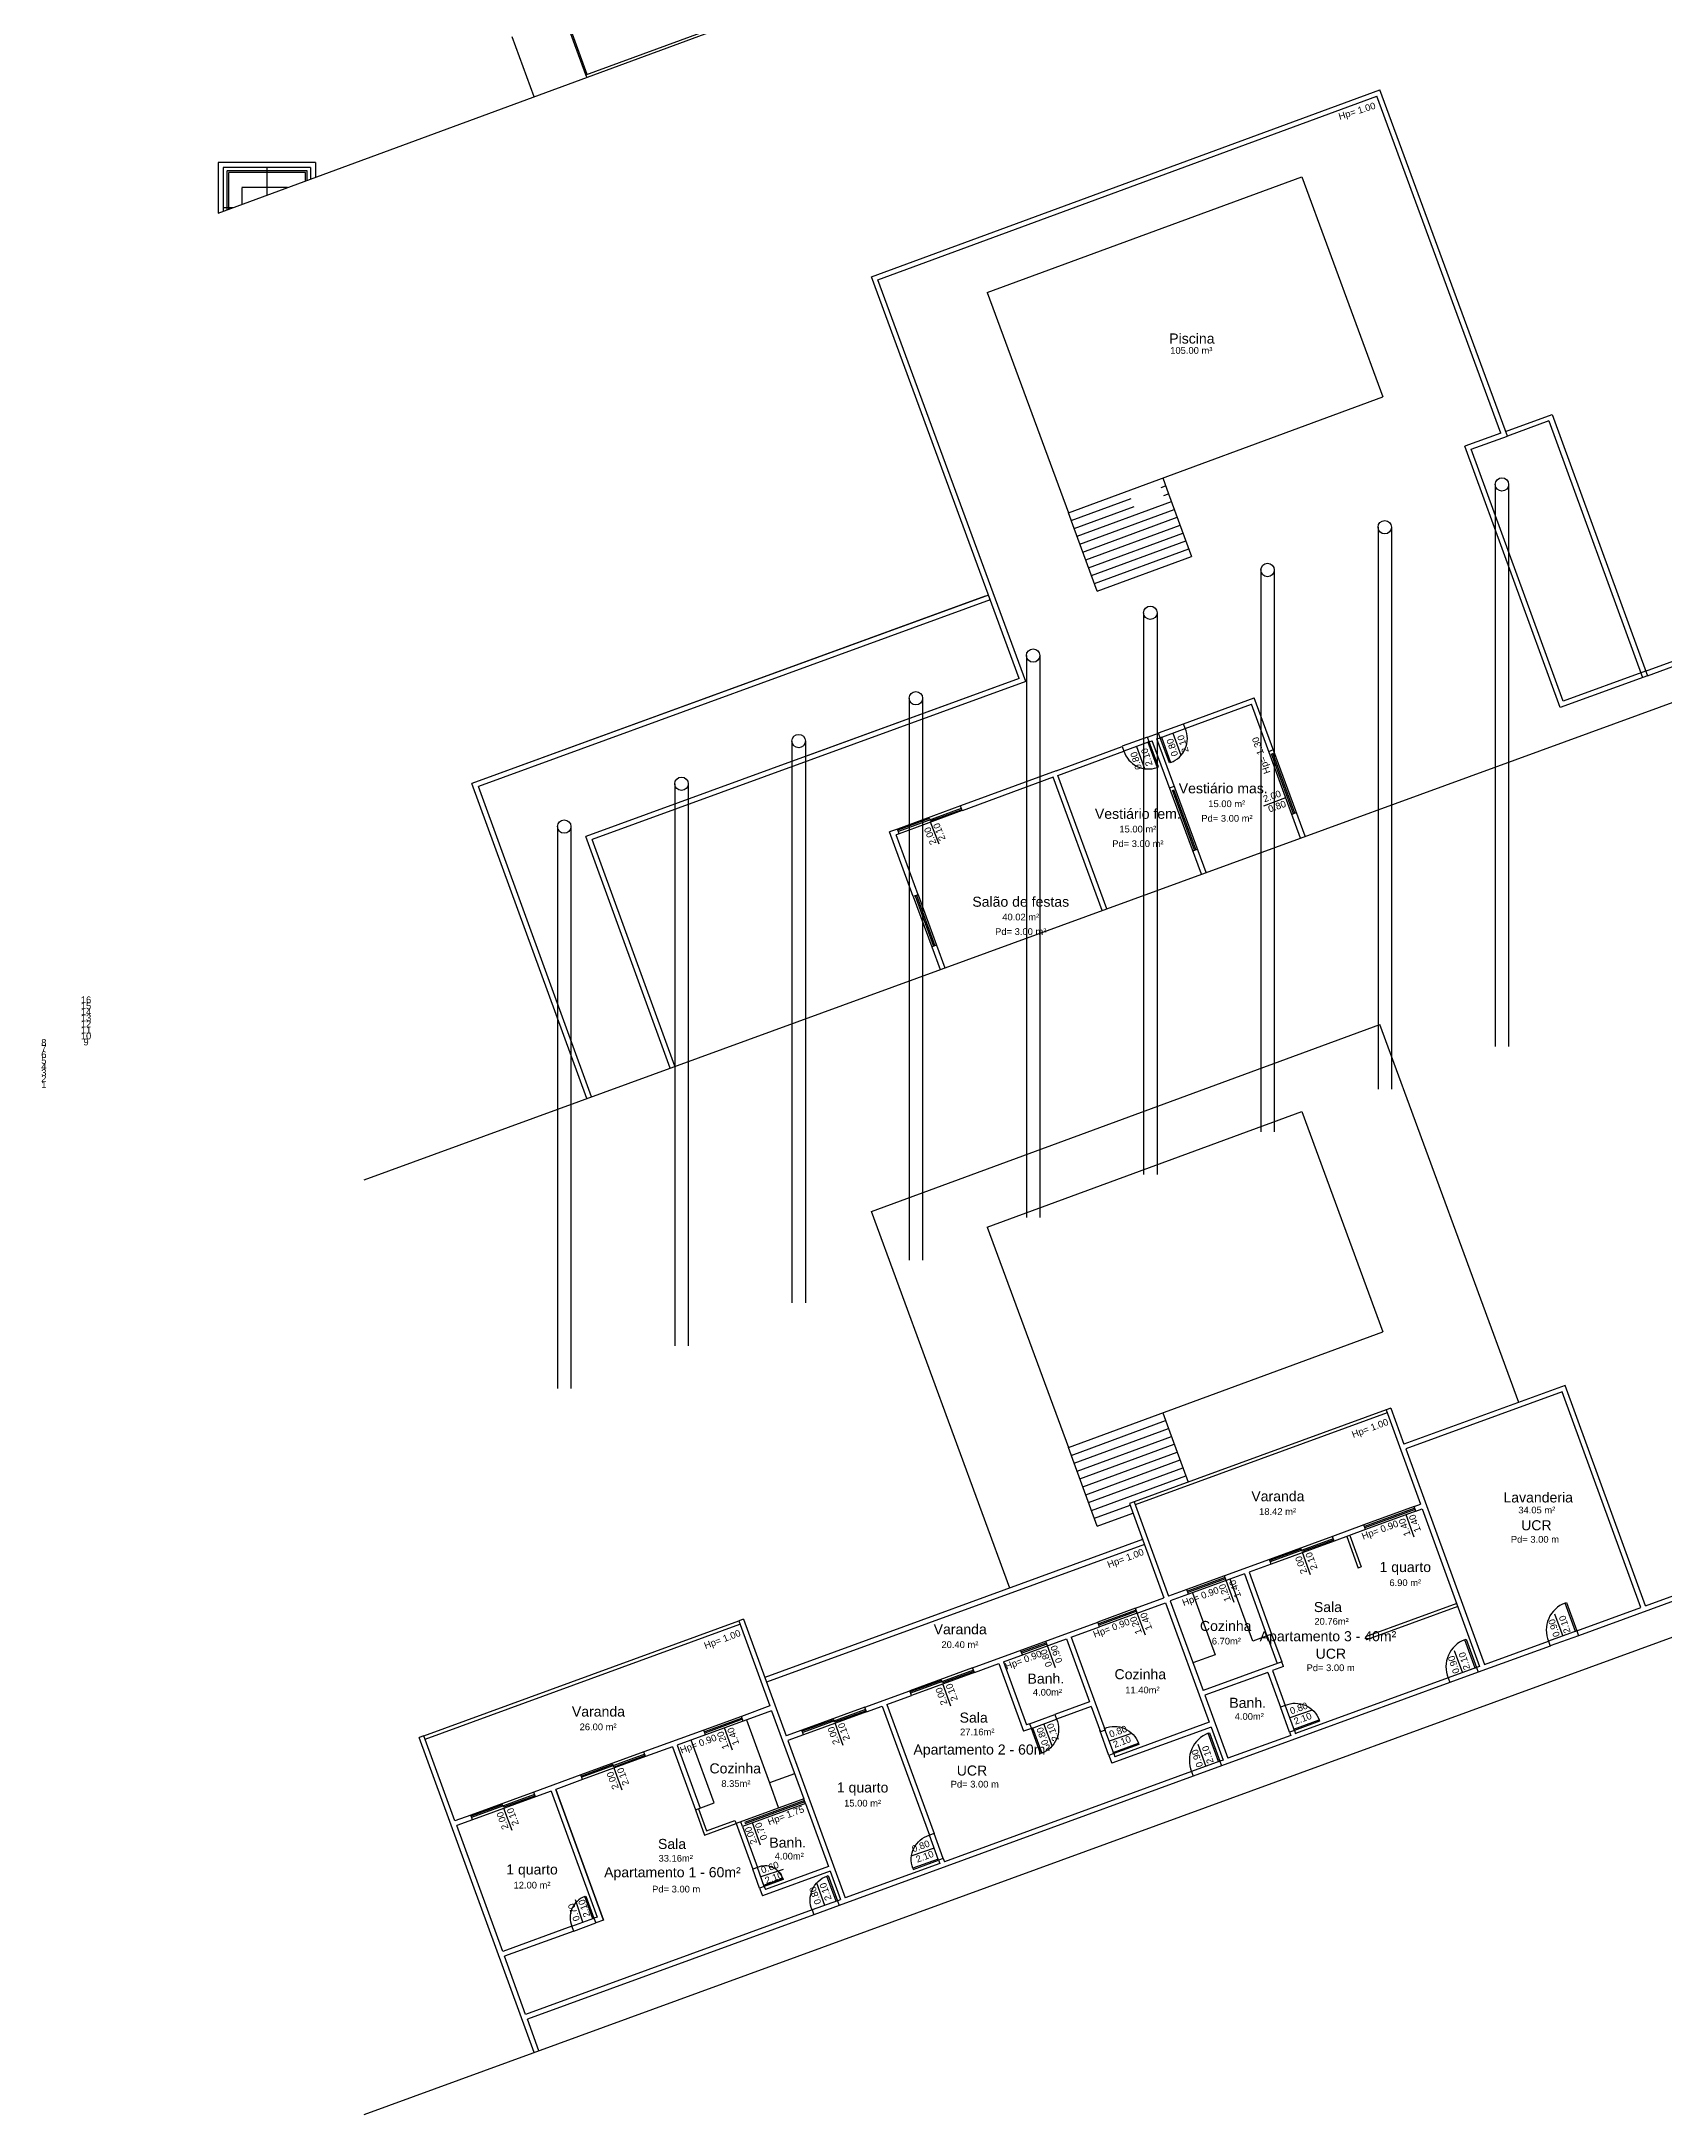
# Model space of a CAD drawing. Header units: millimetres. Extents: x -210 to 1173, y -437 to 320.
# Drawn here: x 688.1 to 736.5, y -204.9 to -143.1 of the extents above; entities that cross this region are included whole.
import ezdxf
from ezdxf.enums import TextEntityAlignment as Align

# ---------------------------------------------------------------- set-up
doc = ezdxf.new("R2010")
doc.units = ezdxf.units.MM
doc.header["$LTSCALE"] = 0.3
doc.linetypes.add('DASHED2', pattern=[9.525, 6.35, -3.175])
for name, color, linetype in [('CORTE', 6, 'Continuous'), ('COTAS', 1, 'Continuous'), ('ESQUADRIAS', 3, 'Continuous'), ('PISO', 1, 'Continuous'), ('PROJEÇÃO', 1, 'DASHED2'), ('TEXTOS', 2, 'Continuous'), ('VISTA', 2, 'Continuous')]:
    doc.layers.add(name, color=color, linetype=linetype)
doc.styles.add('2MM 1_100', font='ARIAL.TTF', dxfattribs={"height": 0.2})
doc.styles.add('3MM 1_100', font='ARIAL.TTF', dxfattribs={"height": 0.3})

msp = doc.modelspace()

# ---------------------------------------------------------------- linework, layer by layer
for p, q in [((693.379, -148.183), (745.083, -129.132)), ((697.729, -177.025), (745.245, -159.686)), ((697.729, -204.917), (745.245, -187.578))]:
    msp.add_line(p, q)
at = {"layer": 'CORTE'}
for p, q in [((704.347, -144.061), (710.588, -141.765)), ((704.374, -144.132), (704.348, -144.061)), ((696.279, -146.673), (693.379, -146.673)), ((693.379, -146.673), (693.379, -148.183)), ((696.129, -146.823), (693.529, -146.823)), ((693.529, -146.828), (693.529, -148.127)), ((696.129, -146.828), (696.129, -147.169)), ((696.279, -146.673), (696.279, -147.114)), ((696.279, -146.828), (696.279, -146.828)), ((716.323, -150.554), (725.708, -147.101)), ((725.708, -147.101), (728.125, -153.67)), ((716.323, -150.554), (718.741, -157.123)), ((718.741, -157.123), (728.125, -153.67)), ((731.149, -156.29), (731.149, -156.296)), ((735.966, -161.847), (737.243, -161.381)), ((736.017, -161.988), (737.419, -161.476)), ((722.179, -163.421), (724.29, -162.645)), ((725.811, -166.778), (724.29, -162.645)), ((722.23, -163.562), (724.201, -162.837)), ((725.67, -166.83), (724.201, -162.837)), ((721.099, -163.819), (721.428, -163.698)), ((721.151, -163.959), (721.099, -163.819)), ((721.386, -163.873), (721.48, -163.838)), ((722.852, -167.858), (721.386, -163.873)), ((721.48, -163.838), (721.428, -163.698)), ((722.23, -163.562), (722.179, -163.421)), ((718.378, -164.82), (720.348, -164.095)), ((718.429, -164.96), (720.4, -164.235)), ((720.348, -164.095), (720.4, -164.235)), ((721.151, -163.959), (721.245, -163.925)), ((722.711, -167.909), (721.245, -163.925)), ((718.378, -164.82), (715.52, -165.871)), ((718.289, -165.012), (715.573, -166.017)), ((719.751, -168.989), (718.289, -165.012)), ((719.892, -168.938), (718.429, -164.96)), ((715.571, -166.012), (715.52, -165.871)), ((713.643, -166.561), (713.403, -166.649)), ((714.116, -168.571), (713.403, -166.649)), ((713.694, -166.702), (713.6, -166.737)), ((714.257, -168.52), (713.6, -166.737)), ((713.694, -166.702), (713.643, -166.561)), ((714.257, -168.52), (714.116, -168.571)), ((714.803, -170.024), (714.665, -170.075)), ((714.665, -170.075), (714.914, -170.755)), ((714.803, -170.024), (715.053, -170.704)), ((733.566, -183.163), (728.755, -184.918)), ((733.477, -183.355), (728.806, -185.059)), ((735.825, -189.79), (733.477, -183.355)), ((735.966, -189.739), (733.566, -183.163)), ((728.361, -183.838), (728.22, -183.89)), ((728.22, -183.89), (729.248, -186.708)), ((728.361, -183.838), (728.755, -184.918)), ((728.806, -185.059), (731.154, -191.494)), ((720.704, -186.632), (720.563, -186.683)), ((720.563, -186.683), (721.592, -189.502)), ((720.704, -186.632), (721.733, -189.45)), ((729.06, -186.776), (729.248, -186.708)), ((729.112, -186.917), (729.06, -186.776)), ((727.557, -187.325), (726.618, -187.668)), ((727.609, -187.466), (727.557, -187.325)), ((729.112, -186.917), (729.299, -186.849)), ((729.299, -186.849), (731.013, -191.546)), ((726.669, -187.809), (726.618, -187.668)), ((727.609, -187.466), (726.669, -187.809)), ((727.046, -187.673), (727.388, -188.613)), ((727.139, -187.637), (727.482, -188.579)), ((741.602, -187.841), (733.964, -190.629)), ((724.739, -188.353), (723.4, -188.842)), ((724.79, -188.494), (724.133, -188.734)), ((724.79, -188.494), (724.739, -188.353)), ((727.482, -188.579), (727.388, -188.613)), ((722.272, -189.254), (721.733, -189.45)), ((722.323, -189.394), (722.272, -189.254)), ((723.452, -188.983), (723.4, -188.842)), ((723.992, -188.786), (723.452, -188.983)), ((723.992, -188.786), (724.667, -190.635)), ((724.133, -188.734), (724.807, -190.583)), ((735.966, -189.739), (737.243, -189.273)), ((720.747, -189.812), (721.593, -189.504)), ((720.799, -189.953), (720.747, -189.812)), ((720.799, -189.953), (721.644, -189.645)), ((721.644, -189.645), (722.947, -193.214)), ((722.323, -189.394), (721.784, -189.591)), ((721.784, -189.591), (722.761, -192.268)), ((730.328, -189.667), (727.604, -190.661)), ((730.362, -189.761), (727.638, -190.755)), ((733.912, -190.488), (735.825, -189.79)), ((709.051, -190.139), (708.91, -190.191)), ((708.91, -190.191), (709.835, -192.727)), ((709.051, -190.139), (710.319, -193.615)), ((715.886, -191.586), (719.62, -190.224)), ((718.826, -190.673), (719.671, -190.364)), ((719.671, -190.364), (719.62, -190.224)), ((733.912, -190.488), (733.964, -190.629)), ((716.806, -191.41), (718.685, -190.724)), ((718.685, -190.724), (719.37, -192.603)), ((718.826, -190.673), (719.837, -193.444)), ((727.604, -190.661), (727.638, -190.755)), ((733.118, -190.938), (730.971, -191.721)), ((731.154, -191.494), (733.067, -190.796)), ((733.067, -190.796), (733.118, -190.938)), ((715.937, -191.727), (715.886, -191.586)), ((715.937, -191.727), (716.665, -191.461)), ((716.665, -191.461), (717.402, -193.481)), ((716.806, -191.41), (717.492, -193.289)), ((725.11, -191.411), (722.761, -192.268)), ((724.691, -191.724), (722.813, -192.409)), ((724.691, -191.724), (725.069, -192.759)), ((725.161, -191.552), (724.832, -191.672)), ((724.832, -191.672), (725.21, -192.708)), ((725.161, -191.552), (725.11, -191.411)), ((731.013, -191.546), (730.92, -191.58)), ((730.92, -191.58), (730.971, -191.721)), ((712.668, -192.76), (714.007, -192.272)), ((714.058, -192.413), (714.007, -192.272)), ((730.126, -192.03), (723.315, -194.516)), ((730.074, -191.889), (725.518, -193.551)), ((730.074, -191.889), (730.126, -192.03)), ((709.835, -192.727), (708.99, -193.036)), ((709.887, -192.868), (709.041, -193.177)), ((709.887, -192.868), (710.847, -195.499)), ((712.72, -192.901), (712.668, -192.76)), ((712.72, -192.901), (713.189, -192.73)), ((713.189, -192.73), (714.594, -196.579)), ((713.33, -192.678), (714.058, -192.413)), ((713.33, -192.678), (714.735, -196.528)), ((719.37, -192.603), (718.337, -192.98)), ((718.337, -192.98), (718.389, -193.121)), ((719.422, -192.744), (718.389, -193.121)), ((719.422, -192.744), (719.696, -193.496)), ((722.813, -192.409), (723.498, -194.288)), ((725.21, -192.708), (725.069, -192.759)), ((707.862, -193.447), (706.078, -194.099)), ((707.914, -193.588), (707.068, -193.897)), ((707.914, -193.588), (707.862, -193.447)), ((709.041, -193.177), (708.99, -193.036)), ((710.789, -193.446), (710.32, -193.617)), ((710.841, -193.587), (710.371, -193.758)), ((710.841, -193.587), (710.789, -193.446)), ((717.637, -193.395), (717.402, -193.481)), ((717.586, -193.255), (717.492, -193.289)), ((717.586, -193.255), (717.637, -193.395)), ((719.837, -193.444), (719.696, -193.496)), ((722.998, -193.355), (720.039, -194.435)), ((722.947, -193.214), (720.128, -194.243)), ((722.998, -193.355), (723.357, -194.34)), ((725.377, -193.603), (723.498, -194.288)), ((725.484, -193.459), (725.343, -193.511)), ((725.343, -193.511), (725.378, -193.605)), ((725.484, -193.459), (725.519, -193.553)), ((699.516, -193.619), (699.375, -193.67)), ((702.803, -203.065), (699.375, -193.67)), ((700.441, -196.155), (699.516, -193.619)), ((706.129, -194.239), (706.078, -194.099)), ((706.928, -193.948), (706.129, -194.239)), ((706.928, -193.948), (707.613, -195.827)), ((707.068, -193.897), (707.754, -195.775)), ((710.37, -193.756), (712.084, -198.453)), ((720.094, -194.149), (719.953, -194.2)), ((719.953, -194.2), (720.039, -194.435)), ((720.094, -194.149), (720.128, -194.243)), ((704.199, -194.784), (702.79, -195.298)), ((704.25, -194.925), (704.199, -194.784)), ((722.47, -194.824), (711.902, -198.682)), ((722.418, -194.682), (715.044, -197.373)), ((722.418, -194.682), (722.47, -194.824)), ((723.357, -194.34), (723.263, -194.374)), ((723.263, -194.374), (723.315, -194.516)), ((702.841, -195.439), (702.79, -195.298)), ((703.311, -195.268), (702.841, -195.439)), ((703.311, -195.268), (704.682, -199.025)), ((704.25, -194.925), (703.452, -195.216)), ((704.874, -199.115), (703.452, -195.216)), ((703.452, -195.216), (704.874, -199.115)), ((700.911, -195.984), (700.441, -196.155)), ((700.962, -196.125), (700.911, -195.984)), ((710.847, -195.499), (708.827, -196.236)), ((710.898, -195.639), (709.019, -196.325)), ((710.898, -195.639), (711.584, -197.518)), ((700.962, -196.125), (700.493, -196.296)), ((701.864, -200.054), (700.493, -196.296)), ((708.827, -196.236), (709.324, -197.598)), ((709.019, -196.325), (709.465, -197.546)), ((714.735, -196.528), (714.594, -196.579)), ((715.009, -197.279), (714.868, -197.331)), ((715.009, -197.279), (715.044, -197.373)), ((709.465, -197.546), (709.324, -197.598)), ((711.635, -197.659), (709.615, -198.396)), ((711.584, -197.518), (709.705, -198.204)), ((711.635, -197.659), (711.943, -198.505)), ((714.903, -197.425), (712.084, -198.453)), ((714.868, -197.331), (714.903, -197.425)), ((709.67, -198.11), (709.53, -198.161)), ((709.53, -198.161), (709.615, -198.396)), ((709.67, -198.11), (709.705, -198.204)), ((711.85, -198.539), (711.943, -198.505)), ((711.85, -198.539), (711.902, -198.682)), ((711.098, -198.813), (702.549, -201.933)), ((711.15, -198.956), (702.602, -202.076)), ((704.682, -199.025), (704.588, -199.06)), ((704.588, -199.06), (704.64, -199.201)), ((704.874, -199.115), (704.64, -199.201)), ((711.098, -198.813), (711.15, -198.956)), ((703.931, -199.3), (701.864, -200.054)), ((703.982, -199.441), (701.915, -200.195)), ((703.982, -199.441), (703.931, -199.3)), ((702.549, -201.933), (701.915, -200.195)), ((702.944, -203.014), (702.602, -202.076))]:
    msp.add_line(p, q, dxfattribs=at)
for centre in [(731.678, -156.279), (728.181, -157.555), (724.684, -158.832), (721.187, -160.108), (717.69, -161.384), (714.193, -162.66), (710.696, -163.936), (707.199, -165.212), (703.699, -166.489)]:
    msp.add_circle(centre, 0.2, dxfattribs=at)
at = {"layer": 'COTAS'}
for p, q in [((695.442, -147.423), (694.079, -147.423)), ((694.079, -147.428), (694.079, -147.925)), ((724.576, -165.874), (725.233, -165.623)), ((714.884, -167.013), (714.633, -166.357)), ((729.057, -187.688), (728.816, -187.028)), ((725.971, -188.812), (725.73, -188.151)), ((723.693, -189.643), (723.452, -188.983)), ((721.04, -190.613), (720.799, -189.953)), ((718.362, -191.59), (718.121, -190.93)), ((715.239, -192.73), (714.998, -192.07)), ((708.719, -194.043), (708.478, -193.382)), ((712.021, -193.904), (711.78, -193.244)), ((705.431, -195.243), (705.19, -194.582)), ((702.143, -196.442), (701.902, -195.782)), ((709.56, -196.875), (709.32, -196.215))]:
    msp.add_line(p, q, dxfattribs=at)
at = {"layer": 'COTAS', "extrusion": (-1.66903e-12, 3.79062e-12, -1)}
for p, q in [((721.855, -163.7), (722.096, -164.361)), ((720.776, -164.097), (721.017, -164.758))]:
    msp.add_line(p, q, dxfattribs=at)
at = {"layer": 'COTAS', "extrusion": (-3.54684e-12, -2.44572e-13, -1)}
for p, q in [((733.249, -189.982), (733.49, -190.642)), ((730.256, -191.074), (730.497, -191.735)), ((722.6, -193.869), (722.841, -194.529))]:
    msp.add_line(p, q, dxfattribs=at)
at = {"layer": 'COTAS', "extrusion": (-4.198e-17, 1.1504e-16, -1)}
for p, q in [((726.014, -192.854), (725.349, -193.081)), ((720.622, -193.546), (719.957, -193.773)), ((714.736, -196.969), (714.071, -197.196)), ((710.233, -197.601), (709.568, -197.828)), ((704.259, -199.18), (704.033, -198.514))]:
    msp.add_line(p, q, dxfattribs=at)
at = {"layer": 'COTAS', "extrusion": (-1.35577e-13, -1.67877e-12, -1)}
for p, q in [((718.254, -193.919), (718.013, -193.258)), ((711.474, -198.676), (711.233, -198.016))]:
    msp.add_line(p, q, dxfattribs=at)
at = {"layer": 'ESQUADRIAS'}
for p, q in [((704.348, -144.061), (700.945, -134.738)), ((704.385, -144.048), (700.997, -134.762)), ((714.594, -166.251), (713.655, -166.594)), ((715.548, -165.946), (713.669, -166.632)), ((714.594, -166.251), (714.622, -166.327)), ((715.561, -165.984), (714.622, -166.327)), ((714.169, -168.552), (714.717, -170.055)), ((714.207, -168.539), (714.755, -170.042)), ((729.079, -186.828), (727.576, -187.376)), ((729.093, -186.866), (727.59, -187.414)), ((726.643, -187.738), (724.765, -188.424)), ((726.657, -187.776), (725.718, -188.118)), ((725.69, -188.043), (724.751, -188.386)), ((725.718, -188.119), (725.691, -188.044)), ((723.419, -188.893), (722.292, -189.305)), ((723.433, -188.931), (722.305, -189.342)), ((720.766, -189.864), (719.639, -190.275)), ((720.78, -189.901), (719.652, -190.313)), ((715.911, -191.657), (714.033, -192.342)), ((715.925, -191.694), (714.986, -192.037)), ((714.958, -191.962), (714.019, -192.305)), ((714.986, -192.037), (714.958, -191.962)), ((712.694, -192.831), (710.815, -193.516)), ((712.708, -192.868), (711.768, -193.211)), ((709.009, -193.087), (707.881, -193.499)), ((709.022, -193.125), (707.895, -193.536)), ((711.741, -193.136), (710.801, -193.479)), ((711.768, -193.211), (711.741, -193.136)), ((706.103, -194.169), (704.225, -194.855)), ((706.117, -194.207), (705.178, -194.549)), ((705.15, -194.474), (704.211, -194.817)), ((705.178, -194.549), (705.15, -194.474)), ((702.815, -195.369), (700.937, -196.054)), ((702.829, -195.406), (701.89, -195.749)), ((701.862, -195.674), (700.923, -196.017)), ((701.89, -195.749), (701.862, -195.674))]:
    msp.add_line(p, q, dxfattribs=at)
at = {"layer": 'ESQUADRIAS', "elevation": 0}
for points in [[(721.48, -163.838), (721.517, -163.825), (721.793, -164.575), (721.756, -164.589)], [(721.151, -163.959), (721.114, -163.973), (721.39, -164.724), (721.427, -164.71)]]:
    msp.add_lwpolyline(points, close=True, dxfattribs=at)
at = {"layer": 'ESQUADRIAS'}
for points in [[(733.912, -190.488), (733.875, -190.502), (733.566, -189.656), (733.604, -189.643)], [(730.92, -191.58), (730.882, -191.594), (730.573, -190.749), (730.611, -190.735)], [(723.263, -194.374), (723.226, -194.388), (722.917, -193.542), (722.955, -193.528)], [(709.67, -198.11), (709.657, -198.072), (710.22, -197.867), (710.234, -197.904)], [(704.588, -199.06), (704.551, -199.073), (704.311, -198.416), (704.348, -198.402)]]:
    msp.add_lwpolyline(points, close=True, dxfattribs=at)
at = {"layer": 'ESQUADRIAS', "extrusion": (2.87787e-10, -2.01522e-09, -1), "elevation": 0}
msp.add_lwpolyline([(-717.637, -193.395), (-717.675, -193.382), (-717.949, -194.133), (-717.911, -194.147)], close=True, dxfattribs=at)
at = {"layer": 'ESQUADRIAS', "extrusion": (2.1433e-09, 5.63047e-10, -1), "elevation": 0}
for points in [[(-725.486, -193.456), (-725.472, -193.419), (-726.224, -193.145), (-726.237, -193.182)], [(-720.094, -194.149), (-720.08, -194.111), (-720.832, -193.837), (-720.846, -193.875)]]:
    msp.add_lwpolyline(points, close=True, dxfattribs=at)
at = {"layer": 'ESQUADRIAS', "extrusion": (-2.0022e-09, -9.49707e-10, -1), "elevation": 0}
msp.add_lwpolyline([(-714.866, -197.332), (-714.853, -197.294), (-714.101, -197.568), (-714.115, -197.606)], close=True, dxfattribs=at)
at = {"layer": 'ESQUADRIAS', "extrusion": (1.1504e-16, 4.198e-17, -1), "elevation": 0}
msp.add_lwpolyline([(-711.85, -198.539), (-711.812, -198.553), (-711.538, -197.801), (-711.575, -197.787)], close=True, dxfattribs=at)
at = {"layer": 'PISO'}
for p, q in [((694.829, -146.823), (694.829, -147.648)), ((693.813, -148.023), (693.529, -148.023)), ((731.787, -154.696), (733.172, -154.191)), ((733.082, -154.383), (731.839, -154.837)), ((733.082, -154.383), (735.876, -162.039)), ((733.172, -154.191), (736.017, -161.988)), ((716.361, -159.58), (700.945, -165.206)), ((716.413, -159.721), (716.361, -159.581)), ((716.258, -159.618), (700.945, -165.206)), ((716.413, -159.721), (701.138, -165.295)), ((704.374, -174.601), (700.945, -165.206)), ((704.515, -174.549), (701.138, -165.295)), ((715.52, -165.871), (713.643, -166.561)), ((715.571, -166.012), (713.694, -166.702)), ((726.618, -187.668), (724.739, -188.353)), ((726.669, -187.809), (724.79, -188.494)), ((733.912, -190.488), (733.067, -190.797)), ((724.66, -190.617), (724.969, -191.463)), ((724.807, -190.583), (725.11, -191.411)), ((733.964, -190.629), (733.118, -190.937)), ((715.886, -191.586), (714.007, -192.272)), ((715.937, -191.727), (714.058, -192.413)), ((730.92, -191.58), (730.074, -191.889)), ((730.971, -191.721), (730.126, -192.03)), ((712.668, -192.76), (710.789, -193.446)), ((712.72, -192.901), (710.841, -193.587)), ((706.078, -194.099), (704.199, -194.784)), ((706.129, -194.239), (704.25, -194.925)), ((723.264, -194.375), (722.418, -194.683)), ((723.315, -194.516), (722.47, -194.824)), ((702.79, -195.298), (700.911, -195.984)), ((702.841, -195.439), (700.962, -196.125)), ((707.613, -195.827), (707.887, -196.578)), ((707.707, -195.793), (707.947, -196.45)), ((707.887, -196.578), (708.827, -196.236)), ((707.947, -196.45), (708.793, -196.142)), ((708.793, -196.142), (708.827, -196.236)), ((711.85, -198.539), (711.098, -198.813)), ((703.931, -199.3), (704.588, -199.06)), ((711.902, -198.682), (711.15, -198.956)), ((703.982, -199.441), (704.64, -199.201))]:
    msp.add_line(p, q, dxfattribs=at)
at = {"layer": 'PISO', "extrusion": (-1.19993e-12, 3.91747e-12, -1)}
for p, q in [((721.099, -163.816), (720.348, -164.093)), ((721.151, -163.959), (720.4, -164.235))]:
    msp.add_line(p, q, dxfattribs=at)
at = {"layer": 'PISO', "extrusion": (-1.62467e-12, 3.76123e-12, -1)}
for p, q in [((721.427, -163.696), (722.178, -163.419)), ((721.48, -163.838), (722.23, -163.562))]:
    msp.add_line(p, q, dxfattribs=at)
at = {"layer": 'PISO', "extrusion": (-2.8862e-10, 2.01552e-09, 1)}
for p, q in [((717.586, -193.255), (718.337, -192.98)), ((717.637, -193.395), (718.389, -193.121))]:
    msp.add_line(p, q, dxfattribs=at)
at = {"layer": 'PISO', "extrusion": (-2.14359e-09, -5.6388e-10, 1)}
for p, q in [((725.343, -193.509), (725.068, -192.757)), ((725.486, -193.456), (725.211, -192.705)), ((719.951, -194.201), (719.677, -193.449)), ((720.094, -194.149), (719.82, -193.397)), ((714.868, -197.331), (714.594, -196.579)), ((715.011, -197.279), (714.737, -196.527))]:
    msp.add_line(p, q, dxfattribs=at)
at = {"layer": 'PISO', "extrusion": (4.198e-17, -1.1504e-16, -1)}
for p, q in [((709.53, -198.161), (709.324, -197.598)), ((709.67, -198.11), (709.465, -197.546))]:
    msp.add_line(p, q, dxfattribs=at)
at = {"layer": 'PISO'}
for centre, radius, start, end in [((721.531, -163.861, 0), 0.761, 290.19602, 23.13362), ((721.127, -164.01, 0), 0.761, 197.25842, 290.19602), ((733.861, -190.465), 0.861, 110.06245, 202.66636), ((730.869, -191.557), 0.861, 110.06245, 202.66636), ((723.212, -194.351), 0.861, 110.05757, 202.66147), ((709.693, -198.059), 0.561, 20.04233, 113.9922), ((704.537, -199.037), 0.661, 110.0478, 203.41717)]:
    msp.add_arc(centre, radius, start, end, dxfattribs=at)
at = {"layer": 'PISO', "extrusion": (2.14449e-09, 5.64232e-10, -1)}
for centre in [(-725.509, -193.405, 0), (-720.117, -194.098, 0)]:
    msp.add_arc(centre, 0.761, 67.0146, 159.9522, dxfattribs=at)
at = {"layer": 'PISO', "extrusion": (2.88972e-10, -2.01642e-09, -1)}
msp.add_arc((-717.688, -193.418, 0), 0.761, 157.0146, 249.9522, dxfattribs=at)
at = {"layer": 'PISO', "extrusion": (-2.00388e-09, -9.49572e-10, -1)}
msp.add_arc((-714.816, -197.307, 0), 0.761, 339.9522, 72.8898, dxfattribs=at)
at = {"layer": 'PISO', "extrusion": (-1.18495e-12, 1.19689e-12, -1)}
msp.add_arc((-711.799, -198.516, 0), 0.761, 337.0146, 69.9522, dxfattribs=at)
at = {"layer": 'PROJEÇÃO'}
for p, q in [((702.805, -144.71), (699.375, -135.311)), ((718.827, -157.358), (721.642, -156.322)), ((721.556, -156.087), (721.729, -156.556)), ((718.913, -157.592), (721.729, -156.556)), ((718.913, -157.592), (718.741, -157.123)), ((724.719, -164.245), (724.86, -164.193)), ((725.461, -166.103), (724.771, -164.226)), ((725.499, -166.089), (724.808, -164.212)), ((721.763, -165.333), (721.904, -165.281)), ((722.505, -167.191), (721.814, -165.314)), ((722.542, -167.177), (721.852, -165.3)), ((725.41, -166.122), (725.55, -166.07)), ((722.453, -167.21), (722.594, -167.158)), ((717.37, -191.204), (717.318, -191.063)), ((718.089, -190.841), (717.337, -191.115)), ((718.102, -190.878), (717.351, -191.153)), ((718.121, -190.93), (718.07, -190.789)), ((710.865, -195.55), (708.985, -196.233)), ((710.879, -195.588), (708.999, -196.271)), ((710.898, -195.639), (710.847, -195.499)), ((709.018, -196.322), (708.967, -196.181))]:
    msp.add_line(p, q, dxfattribs=at)
at = {"layer": 'VISTA'}
for p, q in [((712.867, -150.084), (728.036, -144.502)), ((713.059, -150.173), (727.947, -144.695)), ((731.646, -154.748), (727.947, -144.695)), ((731.839, -154.837), (728.036, -144.502)), ((696.029, -146.923), (693.629, -146.923)), ((693.629, -146.928), (693.629, -148.091)), ((695.979, -146.973), (693.679, -146.973)), ((693.679, -146.978), (693.679, -148.072)), ((695.979, -147.225), (695.979, -146.973)), ((696.029, -147.206), (696.029, -146.923)), ((717.276, -162.067), (712.867, -150.084)), ((717.469, -162.157), (713.059, -150.173)), ((731.646, -154.748), (730.568, -155.141)), ((733.413, -162.938), (730.568, -155.141)), ((730.76, -155.231), (731.839, -154.837)), ((733.503, -162.746), (730.76, -155.231)), ((731.478, -156.279), (731.478, -173.045)), ((731.878, -156.279), (731.878, -173.045)), ((719, -157.827), (721.815, -156.791)), ((719.086, -158.062), (721.901, -157.026)), ((721.729, -156.556), (722.419, -158.433)), ((719.604, -159.469), (718.913, -157.592)), ((719.172, -158.296), (721.988, -157.26)), ((719.259, -158.531), (722.074, -157.495)), ((727.981, -157.555), (727.981, -174.321)), ((728.381, -157.555), (728.381, -174.321)), ((719.345, -158.765), (722.16, -157.729)), ((719.431, -159), (722.247, -157.964)), ((719.518, -159.235), (722.333, -158.199)), ((719.604, -159.469), (722.419, -158.433)), ((724.484, -158.832), (724.484, -175.597)), ((724.884, -158.832), (724.884, -175.597)), ((720.987, -160.108), (720.987, -176.873)), ((721.387, -160.108), (721.387, -176.873)), ((717.49, -161.384), (717.49, -178.149)), ((717.89, -161.384), (717.89, -178.149)), ((736.017, -161.988), (733.413, -162.938)), ((735.966, -161.847), (733.503, -162.746)), ((717.276, -162.067), (704.343, -166.787)), ((717.469, -162.157), (704.535, -166.876)), ((717.276, -162.067), (710.867, -164.406)), ((713.993, -162.66), (713.993, -179.425)), ((714.393, -162.66), (714.393, -179.425)), ((710.496, -163.936), (710.496, -180.701)), ((710.896, -163.936), (710.896, -180.701)), ((706.999, -165.212), (706.999, -181.978)), ((707.399, -165.212), (707.399, -181.978)), ((703.499, -166.489), (703.499, -183.255)), ((703.899, -166.489), (703.899, -183.255)), ((706.866, -173.701), (704.343, -166.787)), ((707.004, -173.641), (704.535, -166.876)), ((714.116, -168.571), (714.665, -170.075)), ((714.257, -168.52), (714.803, -170.024)), ((712.867, -177.975), (728.036, -172.394)), ((732.184, -183.667), (728.036, -172.394)), ((716.323, -178.445), (725.708, -174.992)), ((725.708, -174.992), (728.125, -181.561)), ((717, -189.208), (712.867, -177.975)), ((716.323, -178.445), (718.741, -185.015)), ((718.741, -185.015), (728.125, -181.561)), ((718.827, -185.249), (721.642, -184.213)), ((728.22, -183.89), (720.704, -186.632)), ((728.254, -183.983), (720.739, -186.726)), ((721.556, -183.979), (721.729, -184.448)), ((718.913, -185.484), (721.729, -184.448)), ((719, -185.718), (721.815, -184.683)), ((719.086, -185.953), (721.901, -184.917)), ((721.729, -184.448), (722.316, -186.044)), ((718.913, -185.484), (718.741, -185.015)), ((719.604, -187.361), (718.913, -185.484)), ((719.172, -186.188), (721.988, -185.152)), ((719.259, -186.422), (722.074, -185.386)), ((719.345, -186.657), (722.16, -185.621)), ((719.431, -186.892), (722.247, -185.856)), ((719.518, -187.126), (720.582, -186.735)), ((729.06, -186.776), (727.557, -187.325)), ((719.604, -187.361), (720.668, -186.969)), ((729.112, -186.917), (727.609, -187.466)), ((720.958, -187.764), (709.685, -191.877)), ((721.009, -187.905), (709.736, -192.018)), ((723.4, -188.842), (722.273, -189.253)), ((723.452, -188.983), (722.324, -189.394)), ((724.244, -190.789), (723.569, -188.94)), ((720.747, -189.812), (719.62, -190.224)), ((722.443, -189.353), (723.117, -191.2)), ((699.516, -193.619), (708.91, -190.191)), ((699.55, -193.713), (708.944, -190.285)), ((720.799, -189.953), (719.671, -190.364)), ((724.807, -190.583), (724.244, -190.789)), ((723.117, -191.2), (722.459, -191.44)), ((708.99, -193.036), (707.862, -193.447)), ((709.041, -193.177), (707.914, -193.588)), ((709.135, -193.142), (709.821, -195.021)), ((708.177, -195.621), (707.491, -193.742)), ((710.572, -194.747), (709.821, -195.021)), ((709.821, -195.021), (710.095, -195.773)), ((707.613, -195.827), (708.177, -195.621))]:
    msp.add_line(p, q, dxfattribs=at)

# ---------------------------------------------------------------- texts
at = {"layer": 'TEXTOS'}
for s, height, rotation, style, p in [('Hp= 1.00', 0.2, 17.35519, '2MM 1_100', (727.353, -145.137)), ('0.80', 0.2, 107.93482, '2MM 1_100', (721.842, -164.128, 0)), ('2.10', 0.2, 107.93482, '2MM 1_100', (722.16, -164.022, 0)), ('Hp= 1.30', 0.2, 108.941, '2MM 1_100', (724.494, -164.366)), ('0.80', 0.2, 107.93482, '2MM 1_100', (720.763, -164.525, 0)), ('2.10', 0.2, 107.93482, '2MM 1_100', (721.081, -164.419, 0)), ('2.00', 0.2, 19.3621, '2MM 1_100', (724.817, -165.582)), ('0.80', 0.2, 19.3621, '2MM 1_100', (724.967, -165.885)), ('2.10', 0.2, 111.5802, '2MM 1_100', (714.891, -166.649)), ('2.00', 0.2, 111.5802, '2MM 1_100', (714.62, -166.769)), ('Hp= 1.00', 0.2, 20.59697, '2MM 1_100', (727.742, -184.436)), ('Hp= 0.90', 0.2, 20.59697, '2MM 1_100', (728.037, -187.471)), ('1.40', 0.2, 110.05959, '2MM 1_100', (728.772, -187.397)), ('1.40', 0.2, 110.05959, '2MM 1_100', (729.08, -187.279)), ('Hp= 1.00', 0.2, 20.59697, '2MM 1_100', (720.446, -188.317)), ('2.00', 0.2, 110.0478, '2MM 1_100', (725.686, -188.521)), ('2.10', 0.2, 110.0478, '2MM 1_100', (725.994, -188.403)), ('Hp= 0.90', 0.2, 20.59697, '2MM 1_100', (722.683, -189.455)), ('1.20', 0.2, 110.05959, '2MM 1_100', (723.408, -189.352)), ('1.40', 0.2, 110.05959, '2MM 1_100', (723.716, -189.234)), ('Hp= 1.00', 0.2, 20.59697, '2MM 1_100', (708.416, -190.736)), ('Hp= 0.90', 0.2, 20.59697, '2MM 1_100', (720.025, -190.399)), ('1.20', 0.2, 110.05959, '2MM 1_100', (720.755, -190.322)), ('1.40', 0.2, 110.05959, '2MM 1_100', (721.063, -190.205)), ('0.90', 0.2, 108.22585, '2MM 1_100', (733.233, -190.402, 0)), ('2.10', 0.2, 108.22585, '2MM 1_100', (733.551, -190.294, 0)), ('Hp= 0.90', 0.2, 20.59697, '2MM 1_100', (717.399, -191.354)), ('0.80', 0.2, 110.05959, '2MM 1_100', (718.078, -191.299)), ('0.90', 0.2, 110.05959, '2MM 1_100', (718.386, -191.182)), ('2.10', 0.2, 108.22585, '2MM 1_100', (730.558, -191.387, 0)), ('Banh.', 0.3, 0.48978, '3MM 1_100', (718.07, -191.909)), ('0.90', 0.2, 108.22585, '2MM 1_100', (730.24, -191.495, 0)), ('2.00', 0.2, 110.0478, '2MM 1_100', (714.954, -192.439)), ('2.10', 0.2, 110.0478, '2MM 1_100', (715.262, -192.322)), ('0.80', 0.2, 20.1479, '2MM 1_100', (725.616, -192.794)), ('2.10', 0.2, 20.1479, '2MM 1_100', (725.734, -193.101)), ('Hp= 0.90', 0.2, 20.59697, '2MM 1_100', (707.7, -193.856)), ('1.20', 0.2, 110.05959, '2MM 1_100', (708.434, -193.752)), ('1.40', 0.2, 110.05959, '2MM 1_100', (708.742, -193.634)), ('2.00', 0.2, 110.0478, '2MM 1_100', (711.737, -193.613)), ('2.10', 0.2, 110.0478, '2MM 1_100', (712.045, -193.496)), ('0.80', 0.2, 110.0478, '2MM 1_100', (717.969, -193.628)), ('2.10', 0.2, 110.0478, '2MM 1_100', (718.277, -193.51)), ('0.80', 0.2, 20.1479, '2MM 1_100', (720.224, -193.486)), ('2.10', 0.2, 20.1479, '2MM 1_100', (720.342, -193.794)), ('0.90', 0.2, 108.22585, '2MM 1_100', (722.585, -194.289, 0)), ('2.10', 0.2, 108.22585, '2MM 1_100', (722.902, -194.181, 0)), ('2.00', 0.2, 110.0478, '2MM 1_100', (705.146, -194.952)), ('2.10', 0.2, 110.0478, '2MM 1_100', (705.454, -194.834)), ('2.00', 0.2, 110.0478, '2MM 1_100', (701.858, -196.151)), ('2.10', 0.2, 110.0478, '2MM 1_100', (702.166, -196.034)), ('Hp= 1.75', 0.2, 20.97942, '2MM 1_100', (710.312, -195.992)), ('2.00', 0.2, 111.51679, '2MM 1_100', (709.269, -196.592)), ('0.70', 0.2, 111.51679, '2MM 1_100', (709.574, -196.467)), ('Banh.', 0.3, 0.48978, '3MM 1_100', (710.367, -196.801)), ('0.80', 0.2, 20.1479, '2MM 1_100', (714.338, -196.909)), ('2.10', 0.2, 20.1479, '2MM 1_100', (714.456, -197.217)), ('0.60', 0.2, 20.1479, '2MM 1_100', (709.835, -197.541)), ('2.10', 0.2, 20.1479, '2MM 1_100', (709.953, -197.849)), ('2.10', 0.2, 110.0478, '2MM 1_100', (704.297, -198.766)), ('0.80', 0.2, 110.0478, '2MM 1_100', (711.189, -198.385)), ('2.10', 0.2, 110.0478, '2MM 1_100', (711.497, -198.268)), ('0.70', 0.2, 110.0478, '2MM 1_100', (703.989, -198.884))]:
    msp.add_text(s, height=height, rotation=rotation, dxfattribs=dict(at, style=style)).set_placement(p, align=Align.MIDDLE_CENTER)
for s, height, style, p in [('Piscina', 0.3, '3MM 1_100', (722.427, -151.926)), ('105.00 m³', 0.2, '2MM 1_100', (722.41, -152.282)), ('Vestiário mas.', 0.3, '3MM 1_100', (723.363, -165.347)), ('15.00 m²', 0.2, '2MM 1_100', (723.468, -165.808)), ('Vestiário fem.', 0.3, '3MM 1_100', (720.815, -166.107)), ('Pd= 3.00 m²', 0.2, '2MM 1_100', (723.474, -166.242)), ('Pd= 3.00 m²', 0.2, '2MM 1_100', (720.815, -166.998)), ('15.00 m²', 0.2, '2MM 1_100', (720.815, -166.564)), ('Salão de festas', 0.3, '3MM 1_100', (717.321, -168.73)), ('40.02 m²', 0.2, '2MM 1_100', (717.321, -169.187)), ('Pd= 3.00 m²', 0.2, '2MM 1_100', (717.321, -169.621)), ('Varanda', 0.3, '3MM 1_100', (724.993, -186.468)), ('Lavanderia', 0.3, '3MM 1_100', (732.76, -186.504)), ('34.05 m²', 0.2, '2MM 1_100', (732.718, -186.881)), ('18.42 m²', 0.2, '2MM 1_100', (724.984, -186.926)), ('UCR', 0.3, '3MM 1_100', (732.705, -187.334)), ('Pd= 3.00 m', 0.2, '2MM 1_100', (732.662, -187.755)), ('1 quarto', 0.3, '3MM 1_100', (728.794, -188.581)), ('6.90 m²', 0.2, '2MM 1_100', (728.794, -189.05)), ('Sala', 0.3, '3MM 1_100', (726.486, -189.774)), ('Varanda', 0.3, '3MM 1_100', (715.515, -190.438)), ('Cozinha', 0.3, '3MM 1_100', (723.437, -190.339)), ('Apartamento 3 - 40m²', 0.3, '3MM 1_100', (726.488, -190.645)), ('20.76m²', 0.2, '2MM 1_100', (726.594, -190.202)), ('20.40 m²', 0.2, '2MM 1_100', (715.506, -190.896)), ('6.70m²', 0.2, '2MM 1_100', (723.456, -190.792)), ('UCR', 0.3, '3MM 1_100', (726.574, -191.167)), ('Cozinha', 0.3, '3MM 1_100', (720.888, -191.779)), ('Pd= 3.00 m', 0.2, '2MM 1_100', (726.567, -191.587)), ('4.00m²', 0.2, '2MM 1_100', (718.118, -192.317)), ('11.40m²', 0.2, '2MM 1_100', (720.951, -192.251)), ('Varanda', 0.3, '3MM 1_100', (704.721, -192.892)), ('Sala', 0.3, '3MM 1_100', (715.916, -193.073)), ('Banh.', 0.3, '3MM 1_100', (724.092, -192.632)), ('4.00m²', 0.2, '2MM 1_100', (724.14, -193.04)), ('26.00 m²', 0.2, '2MM 1_100', (704.711, -193.35)), ('27.16m²', 0.2, '2MM 1_100', (716.024, -193.501)), ('Apartamento 2 - 60m²', 0.3, '3MM 1_100', (716.158, -194.026)), ('Cozinha', 0.3, '3MM 1_100', (708.803, -194.589)), ('UCR', 0.3, '3MM 1_100', (715.866, -194.653)), ('8.35m²', 0.2, '2MM 1_100', (708.822, -195.042)), ('1 quarto', 0.3, '3MM 1_100', (712.603, -195.158)), ('Pd= 3.00 m', 0.2, '2MM 1_100', (715.949, -195.06)), ('15.00 m²', 0.2, '2MM 1_100', (712.603, -195.627)), ('Sala', 0.3, '3MM 1_100', (706.918, -196.843)), ('33.16m²', 0.2, '2MM 1_100', (707.027, -197.271)), ('4.00m²', 0.2, '2MM 1_100', (710.414, -197.208)), ('1 quarto', 0.3, '3MM 1_100', (702.739, -197.604)), ('Apartamento 1 - 60m²', 0.3, '3MM 1_100', (706.929, -197.688)), ('12.00 m²', 0.2, '2MM 1_100', (702.739, -198.073)), ('Pd= 3.00 m', 0.2, '2MM 1_100', (707.041, -198.191))]:
    msp.add_text(s, height=height, dxfattribs=dict(at, style=style)).set_placement(p, align=Align.MIDDLE_CENTER)
at = {"layer": 'VISTA', "style": '2MM 1_100'}
for s, p in [('16', (689.433, -171.656)), ('15', (689.433, -171.836)), ('14', (689.433, -172.016)), ('13', (689.433, -172.196)), ('12', (689.433, -172.376)), ('11', (689.433, -172.556)), ('8', (688.174, -172.929)), ('7', (688.174, -173.109)), ('6', (688.174, -173.289)), ('10', (689.433, -172.736)), ('9', (689.433, -172.916)), ('4', (688.174, -173.649)), ('3', (688.174, -173.829)), ('5', (688.174, -173.469)), ('2', (688.174, -174.009)), ('1', (688.174, -174.189))]:
    msp.add_text(s, height=0.2, dxfattribs=at).set_placement(p, align=Align.MIDDLE_CENTER)

doc.saveas('drawing.dxf')
